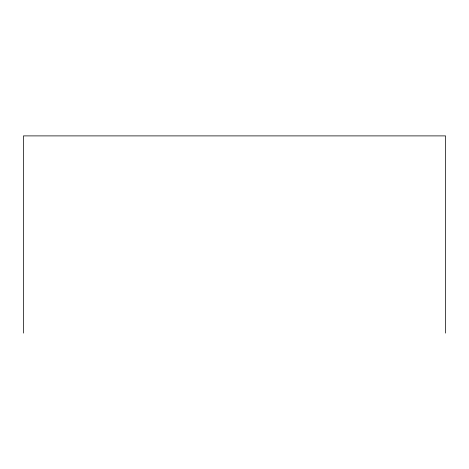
<?xml version="1.0" encoding="UTF-8"?>
<svg xmlns="http://www.w3.org/2000/svg" width="469" height="469" viewBox="0 0 469 469"><rect width="100%" height="100%" fill="white"/><g stroke="black" fill="none" stroke-linecap="round" stroke-linejoin="round"><path stroke-width="0.7" d="M445.55 333.107L445.55 135.893L23.45 135.893L23.45 333.107"/></g></svg>
